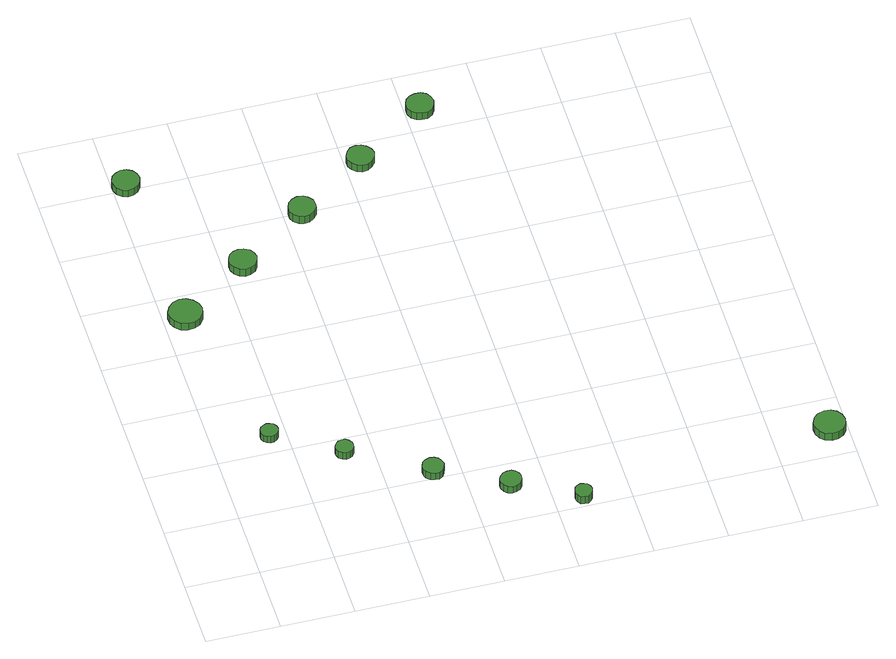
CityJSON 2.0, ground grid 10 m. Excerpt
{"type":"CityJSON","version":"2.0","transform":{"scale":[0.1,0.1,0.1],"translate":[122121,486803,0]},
"CityObjects":{
"tree1":{"type":"SolitaryVegetationObject","attributes":{"function":"something"},"geometry":[{"type":"MultiSurface","lod":"1","boundaries":[[[0,1,2,3,4,5,6,7,8,9,10,11,12,13,14]],[[15,16,17,18,19,20,21,22,23,24,25,26,27,28,29]],[[0,29,28,1]],[[1,28,27,2]],[[2,27,26,3]],[[3,26,25,4]],[[4,25,24,5]],[[5,24,23,6]],[[6,23,22,7]],[[7,22,21,8]],[[8,21,20,9]],[[9,20,19,10]],[[10,19,18,11]],[[11,18,17,12]],[[12,17,16,13]],[[13,16,15,14]],[[14,15,29,0]]]}]},
"tree2":{"type":"SolitaryVegetationObject","attributes":{"function":"something"},"geometry":[{"type":"MultiSurface","lod":"1","boundaries":[[[30,31,32,33,34,35,36,37,38,39,40,41,42,43,44]],[[45,46,47,48,49,50,51,52,53,54,55,56,57,58,59]],[[30,59,58,31]],[[31,58,57,32]],[[32,57,56,33]],[[33,56,55,34]],[[34,55,54,35]],[[35,54,53,36]],[[36,53,52,37]],[[37,52,51,38]],[[38,51,50,39]],[[39,50,49,40]],[[40,49,48,41]],[[41,48,47,42]],[[42,47,46,43]],[[43,46,45,44]],[[44,45,59,30]]]}]},
"tree3":{"type":"SolitaryVegetationObject","attributes":{"function":"something"},"geometry":[{"type":"MultiSurface","lod":"1","boundaries":[[[60,61,62,63,64,65,66,67,68,69,70,71,72,73,74]],[[75,76,77,78,79,80,81,82,83,84,85,86,87,88,89]],[[60,89,88,61]],[[61,88,87,62]],[[62,87,86,63]],[[63,86,85,64]],[[64,85,84,65]],[[65,84,83,66]],[[66,83,82,67]],[[67,82,81,68]],[[68,81,80,69]],[[69,80,79,70]],[[70,79,78,71]],[[71,78,77,72]],[[72,77,76,73]],[[73,76,75,74]],[[74,75,89,60]]]}]},
"tree4":{"type":"SolitaryVegetationObject","attributes":{"function":"something"},"geometry":[{"type":"MultiSurface","lod":"1","boundaries":[[[90,91,92,93,94,95,96,97,98,99,100,101,102,103,104]],[[105,106,107,108,109,110,111,112,113,114,115,116,117,118,119]],[[90,119,118,91]],[[91,118,117,92]],[[92,117,116,93]],[[93,116,115,94]],[[94,115,114,95]],[[95,114,113,96]],[[96,113,112,97]],[[97,112,111,98]],[[98,111,110,99]],[[99,110,109,100]],[[100,109,108,101]],[[101,108,107,102]],[[102,107,106,103]],[[103,106,105,104]],[[104,105,119,90]]]}]},
"tree5":{"type":"SolitaryVegetationObject","attributes":{"function":"something"},"geometry":[{"type":"MultiSurface","lod":"1","boundaries":[[[120,121,122,123,124,125,126,127,128,129,130,131,132,133,134]],[[135,136,137,138,139,140,141,142,143,144,145,146,147,148,149]],[[120,149,148,121]],[[121,148,147,122]],[[122,147,146,123]],[[123,146,145,124]],[[124,145,144,125]],[[125,144,143,126]],[[126,143,142,127]],[[127,142,141,128]],[[128,141,140,129]],[[129,140,139,130]],[[130,139,138,131]],[[131,138,137,132]],[[132,137,136,133]],[[133,136,135,134]],[[134,135,149,120]]]}]},
"tree6":{"type":"SolitaryVegetationObject","attributes":{"function":"something"},"geometry":[{"type":"MultiSurface","lod":"1","boundaries":[[[150,151,152,153,154,155,156,157,158,159,160,161,162,163,164]],[[165,166,167,168,169,170,171,172,173,174,175,176,177,178,179]],[[150,179,178,151]],[[151,178,177,152]],[[152,177,176,153]],[[153,176,175,154]],[[154,175,174,155]],[[155,174,173,156]],[[156,173,172,157]],[[157,172,171,158]],[[158,171,170,159]],[[159,170,169,160]],[[160,169,168,161]],[[161,168,167,162]],[[162,167,166,163]],[[163,166,165,164]],[[164,165,179,150]]]}]},
"tree7":{"type":"SolitaryVegetationObject","attributes":{"function":"something"},"geometry":[{"type":"MultiSurface","lod":"1","boundaries":[[[180,181,182,183,184,185,186,187,188,189,190,191,192,193,194]],[[195,196,197,198,199,200,201,202,203,204,205,206,207,208,209]],[[180,209,208,181]],[[181,208,207,182]],[[182,207,206,183]],[[183,206,205,184]],[[184,205,204,185]],[[185,204,203,186]],[[186,203,202,187]],[[187,202,201,188]],[[188,201,200,189]],[[189,200,199,190]],[[190,199,198,191]],[[191,198,197,192]],[[192,197,196,193]],[[193,196,195,194]],[[194,195,209,180]]]}]},
"tree8":{"type":"SolitaryVegetationObject","attributes":{"function":"something"},"geometry":[{"type":"MultiSurface","lod":"1","boundaries":[[[210,211,212,213,214,215,216,217,218,219,220,221,222,223,224]],[[225,226,227,228,229,230,231,232,233,234,235,236,237,238,239]],[[210,239,238,211]],[[211,238,237,212]],[[212,237,236,213]],[[213,236,235,214]],[[214,235,234,215]],[[215,234,233,216]],[[216,233,232,217]],[[217,232,231,218]],[[218,231,230,219]],[[219,230,229,220]],[[220,229,228,221]],[[221,228,227,222]],[[222,227,226,223]],[[223,226,225,224]],[[224,225,239,210]]]}]},
"tree9":{"type":"SolitaryVegetationObject","attributes":{"function":"something"},"geometry":[{"type":"MultiSurface","lod":"1","boundaries":[[[240,241,242,243,244,245,246,247,248,249,250,251,252,253,254]],[[255,256,257,258,259,260,261,262,263,264,265,266,267,268,269]],[[240,269,268,241]],[[241,268,267,242]],[[242,267,266,243]],[[243,266,265,244]],[[244,265,264,245]],[[245,264,263,246]],[[246,263,262,247]],[[247,262,261,248]],[[248,261,260,249]],[[249,260,259,250]],[[250,259,258,251]],[[251,258,257,252]],[[252,257,256,253]],[[253,256,255,254]],[[254,255,269,240]]]}]},
"tree10":{"type":"SolitaryVegetationObject","attributes":{"function":"something"},"geometry":[{"type":"MultiSurface","lod":"1","boundaries":[[[270,271,272,273,274,275,276,277,278,279,280,281,282,283,284]],[[285,286,287,288,289,290,291,292,293,294,295,296,297,298,299]],[[270,299,298,271]],[[271,298,297,272]],[[272,297,296,273]],[[273,296,295,274]],[[274,295,294,275]],[[275,294,293,276]],[[276,293,292,277]],[[277,292,291,278]],[[278,291,290,279]],[[279,290,289,280]],[[280,289,288,281]],[[281,288,287,282]],[[282,287,286,283]],[[283,286,285,284]],[[284,285,299,270]]]}]},
"tree11":{"type":"SolitaryVegetationObject","attributes":{"function":"something"},"geometry":[{"type":"MultiSurface","lod":"1","boundaries":[[[300,301,302,303,304,305,306,307,308,309,310,311,312,313,314]],[[315,316,317,318,319,320,321,322,323,324,325,326,327,328,329]],[[300,329,328,301]],[[301,328,327,302]],[[302,327,326,303]],[[303,326,325,304]],[[304,325,324,305]],[[305,324,323,306]],[[306,323,322,307]],[[307,322,321,308]],[[308,321,320,309]],[[309,320,319,310]],[[310,319,318,311]],[[311,318,317,312]],[[312,317,316,313]],[[313,316,315,314]],[[314,315,329,300]]]}]},
"tree12":{"type":"SolitaryVegetationObject","attributes":{"function":"something"},"geometry":[{"type":"MultiSurface","lod":"1","boundaries":[[[330,331,332,333,334,335,336,337,338,339,340,341,342,343,344]],[[345,346,347,348,349,350,351,352,353,354,355,356,357,358,359]],[[330,359,358,331]],[[331,358,357,332]],[[332,357,356,333]],[[333,356,355,334]],[[334,355,354,335]],[[335,354,353,336]],[[336,353,352,337]],[[337,352,351,338]],[[338,351,350,339]],[[339,350,349,340]],[[340,349,348,341]],[[341,348,347,342]],[[342,347,346,343]],[[343,346,345,344]],[[344,345,359,330]]]}]}
},
"vertices":[
[87,223,28],[86,228,28],[83,232,28],[79,234,28],[74,235,28],[69,233,28],[65,230,28],[63,226,28],[63,221,28],[65,216,28],[69,213,28],[74,211,28],[79,212,28],[83,214,28],[86,218,28],[86,218,16],[83,214,16],[79,212,16],[74,211,16],[69,213,16],[65,216,16],[63,221,16],[63,226,16],[65,230,16],[69,233,16],[74,235,16],[79,234,16],[83,232,16],[86,228,16],[87,223,16],
[51,458,25],[49,467,25],[43,475,25],[35,480,25],[26,481,25],[17,478,25],[10,471,25],[6,463,25],[6,453,25],[10,445,25],[17,439,25],[26,436,25],[35,437,25],[43,441,25],[49,449,25],[49,449,13],[43,441,13],[35,437,13],[26,436,13],[17,439,13],[10,445,13],[6,453,13],[6,463,13],[10,471,13],[17,478,13],[26,481,13],[35,480,13],[43,475,13],[49,467,13],[51,458,13],
[173,170,27],[172,175,27],[169,179,27],[165,182,27],[160,182,27],[155,181,27],[151,177,27],[149,173,27],[149,168,27],[151,163,27],[155,160,27],[160,158,27],[165,159,27],[169,161,27],[172,165,27],[172,165,15],[169,161,15],[165,159,15],[160,158,15],[155,160,15],[151,163,15],[149,168,15],[149,173,15],[151,177,15],[155,181,15],[160,182,15],[165,182,15],[169,179,15],[172,175,15],[173,170,15],
[37,707,21],[35,715,21],[31,721,21],[24,725,21],[16,726,21],[9,723,21],[3,718,21],[0,711,21],[0,704,21],[3,697,21],[9,691,21],[16,689,21],[24,690,21],[31,694,21],[35,700,21],[35,700,9],[31,694,9],[24,690,9],[16,689,9],[9,691,9],[3,697,9],[0,704,9],[0,711,9],[3,718,9],[9,723,9],[16,726,9],[24,725,9],[31,721,9],[35,715,9],[37,707,9],
[144,529,24],[142,536,24],[138,542,24],[131,546,24],[123,547,24],[116,545,24],[110,540,24],[107,533,24],[107,525,24],[110,518,24],[116,513,24],[123,510,24],[131,511,24],[138,515,24],[142,521,24],[142,521,11],[138,515,11],[131,511,11],[123,510,11],[116,513,11],[110,518,11],[107,525,11],[107,533,11],[110,540,11],[116,545,11],[123,547,11],[131,546,11],[138,542,11],[142,536,11],[144,529,11],
[277,107,26],[275,113,26],[272,118,26],[267,121,26],[261,122,26],[255,120,26],[250,116,26],[248,110,26],[248,104,26],[250,99,26],[255,95,26],[261,93,26],[267,93,26],[272,96,26],[275,101,26],[275,101,14],[272,96,14],[267,93,14],[261,93,14],[255,95,14],[250,99,14],[248,104,14],[248,110,14],[250,116,14],[255,120,14],[261,122,14],[267,121,14],[272,118,14],[275,113,14],[277,107,14],
[367,59,25],[366,65,25],[362,70,25],[357,73,25],[351,73,25],[345,71,25],[341,67,25],[338,62,25],[338,56,25],[341,50,25],[345,46,25],[351,44,25],[357,45,25],[362,48,25],[366,53,25],[366,53,13],[362,48,13],[357,45,13],[351,44,13],[345,46,13],[341,50,13],[338,56,13],[338,62,13],[341,67,13],[345,71,13],[351,73,13],[357,73,13],[362,70,13],[366,65,13],[367,59,13],
[242,599,23],[241,607,23],[236,613,23],[230,617,23],[222,618,23],[215,615,23],[209,610,23],[206,603,23],[206,595,23],[209,588,23],[215,583,23],[222,581,23],[230,582,23],[236,586,23],[241,592,23],[241,592,10],[236,586,10],[230,582,10],[222,581,10],[215,583,10],[209,588,10],[206,595,10],[206,603,10],[209,610,10],[215,615,10],[222,618,10],[230,617,10],[236,613,10],[241,607,10],[242,599,10],
[449,14,25],[448,19,25],[445,23,25],[441,25,25],[436,26,25],[431,24,25],[428,21,25],[426,16,25],[426,11,25],[428,7,25],[431,3,25],[436,2,25],[441,2,25],[445,5,25],[448,9,25],[448,9,12],[445,5,12],[441,2,12],[436,2,12],[431,3,12],[428,7,12],[426,11,12],[426,16,12],[428,21,12],[431,24,12],[436,26,12],[441,25,12],[445,23,12],[448,19,12],[449,14,12],
[340,668,22],[338,675,22],[333,681,22],[327,685,22],[319,686,22],[312,684,22],[306,678,22],[303,671,22],[303,664,22],[306,657,22],[312,652,22],[319,649,22],[327,650,22],[333,654,22],[338,660,22],[338,660,10],[333,654,10],[327,650,10],[319,649,10],[312,652,10],[306,657,10],[303,664,10],[303,671,10],[306,678,10],[312,684,10],[319,686,10],[327,685,10],[333,681,10],[338,675,10],[340,668,10],
[439,737,21],[437,745,21],[433,751,21],[426,755,21],[418,755,21],[411,753,21],[405,748,21],[402,741,21],[402,733,21],[405,726,21],[411,721,21],[418,719,21],[426,719,21],[433,723,21],[437,730,21],[437,730,9],[433,723,9],[426,719,9],[418,719,9],[411,721,9],[405,726,9],[402,733,9],[402,741,9],[405,748,9],[411,753,9],[418,755,9],[426,755,9],[433,751,9],[437,745,9],[439,737,9],
[797,47,23],[795,56,23],[790,63,23],[783,67,23],[774,68,23],[765,65,23],[759,60,23],[755,51,23],[755,43,23],[759,35,23],[765,29,23],[774,26,23],[783,27,23],[790,31,23],[795,38,23],[795,38,10],[790,31,10],[783,27,10],[774,26,10],[765,29,10],[759,35,10],[755,43,10],[755,51,10],[759,60,10],[765,65,10],[774,68,10],[783,67,10],[790,63,10],[795,56,10],[797,47,10]
]}
